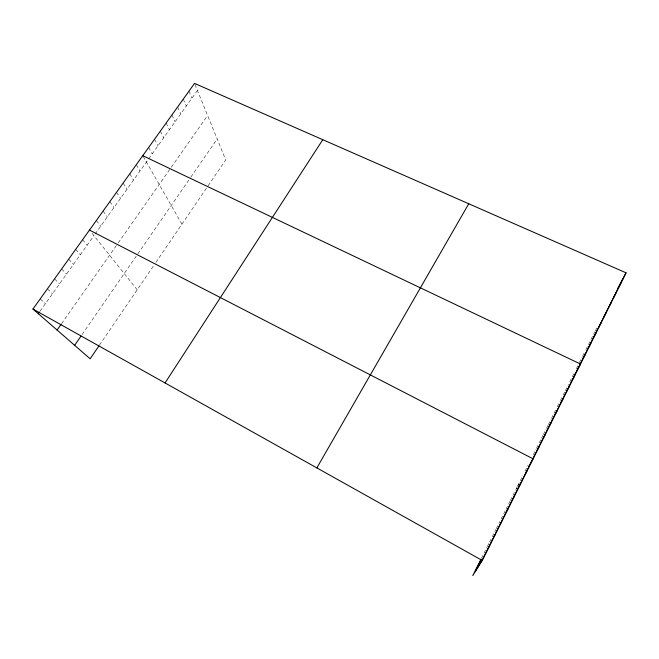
<?xml version="1.0" encoding="UTF-8"?>
<svg xmlns="http://www.w3.org/2000/svg" width="659" height="659" viewBox="0 0 659 659"><rect width="100%" height="100%" fill="white"/><g stroke="black" fill="none" stroke-linecap="round" stroke-linejoin="round"><path stroke-width="0.49" stroke-dasharray="3.29 2.47" d="M481.449 558.288L486.877 547.448M487.331 546.542L489.135 542.942M489.579 542.044L491.82 537.579M492.265 536.681L495.832 529.548M496.276 528.658L499.835 521.557M501.153 518.913L505.124 510.989M506.005 509.242L509.942 501.367M510.379 500.494L515.593 490.074M516.03 489.217L517.323 486.63M517.752 485.765L522.916 475.46M525.058 471.177L528.04 465.221M533.32 454.677L536.08 449.158M536.541 448.244L538.823 443.672M539.284 442.766L541.113 439.108M541.566 438.202L542.925 435.484M543.378 434.578L546.105 429.133M546.558 428.235L547.909 425.533M548.354 424.635L551.064 419.231M551.509 418.333L555.982 409.396M557.325 406.71L560.018 401.347M560.463 400.45L562.687 396.01M563.132 395.12L564.911 391.561M565.356 390.68L568.445 384.502M569.771 381.858L573.725 373.958M576.345 368.727L578.091 365.243M579.385 362.648L582.424 356.585M582.853 355.72L584.146 353.142M585.867 349.698L594.838 331.774M595.266 330.925L597.268 327.152M515.972 489.406L516.714 488.064M517.867 486.004L519.045 483.895M99.427 345.192L154.239 264.803M155.919 262.331L206.531 188.095M208.145 185.731L225.732 159.939L194.891 84.27M82.136 334.467L136.215 256.203M137.83 253.863L190.253 177.996M190.822 177.172L217.198 139M61.575 323.651L117.656 243.706M118.225 242.891L170.195 168.803M171.282 167.254L207.61 115.473M40.084 311.188L93.932 235.65M95.053 234.077L148.143 159.602M148.72 158.786L197.42 90.472M40.207 298.906L45.438 303.675M47.407 288.848L52.522 293.741M54.549 278.872L59.549 283.881M61.641 268.963L66.526 274.086M68.684 259.135L73.454 264.374M75.67 249.382L80.332 254.728M82.597 239.695L87.153 245.156M92.021 233.261L137.204 289.779M96.313 220.543L100.654 226.21M103.101 211.078L107.335 216.844M109.831 201.67L113.958 207.552M116.511 192.337L120.539 198.318M123.142 183.078L127.072 189.149M129.732 173.877L133.563 180.055M136.265 164.75L140.005 171.019M143.217 156.48L181.925 224.192M148.662 147.443L152.213 153.885M154.527 139.247L157.987 145.779M160.351 131.116L163.729 137.723M166.142 123.027L169.437 129.724M171.892 114.995L175.105 121.775M177.609 107.022L180.739 113.875M183.284 99.089L186.332 106.025M188.927 91.214L191.893 98.224"/><path stroke-width="0.99" d="M480.996 559.194L472.775 575.612L482.24 560.455L626.05 272.826L194.529 83.388L32.95 309.038L90.143 358.793L98.883 345.991M475.296 571.584L481.07 560.043M478.187 566.954L481.671 559.985M481.334 561.913L623.142 278.304M617.928 288.148L626.05 272.826M618.29 288.016L621.132 282.653M613.405 297.794L616.181 292.555M608.479 307.646L611.198 302.539M603.512 317.572L606.165 312.588M598.512 327.572L601.107 322.721M593.479 337.647L596 332.927M588.396 347.795L590.859 343.215M583.289 358.018L585.678 353.578M574.384 375.276L576.024 372.236M576.444 371.454L580.455 364.023L142.756 155.689M572.465 379.666L574.706 375.523M566.74 391.108L568.906 387.113M560.974 402.641L563.058 398.81M555.158 414.272L557.168 410.606M549.293 426.002L551.221 422.501M543.378 437.831L545.215 434.503M537.414 449.759L539.169 446.604M528.905 466.251L529.885 464.496M530.264 463.821L533.065 458.812L89.484 230.082M525.33 473.928L526.903 471.127M519.21 486.169L520.692 483.549M513.031 498.517L514.424 496.087M316.855 467.906L468.747 203.771M506.804 510.972L508.105 508.732M500.519 523.543L501.721 521.491M494.184 536.22L495.288 534.367M487.784 549.005L488.797 547.349M165.047 382.953L322.786 139.692M74.64 345.308L80.991 336.123M57.094 330.044L61.015 324.45M38.304 313.692L39.491 312.02M32.95 309.038L482.24 560.455"/></g></svg>
